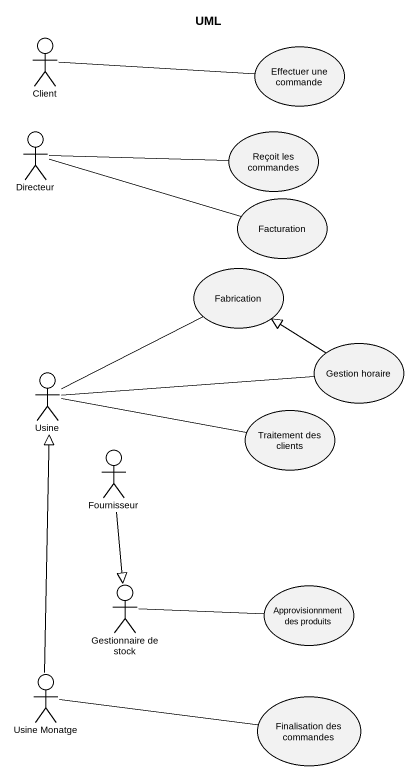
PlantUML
@startuml
title UML
actor Client
usecase "Effectuer une commande" as Effectuer_une_commande
actor Directeur
usecase "Reçoit les commandes" as Reçoit_les_commandes
usecase Facturation
usecase Fabrication
actor Usine
usecase "Gestion horaire" as Gestion_horaire
usecase "Traitement des clients" as Traitement_des_clients
actor Fournisseur
actor "Gestionnaire de stock" as Gestionnaire_de_stock
usecase "Approvisionnment des produits" as Approvisionnment_des
actor "Usine Monatge" as Usine_Monatge
usecase "Finalisation des commandes" as Finalisation_des_commandes
Client -right- Effectuer_une_commande
Directeur -right- Reçoit_les_commandes
Directeur -right- Facturation
Usine -right- Fabrication
Usine -right- Gestion_horaire
Usine -right- Traitement_des_clients
Gestion_horaire -up-|> Fabrication
Fournisseur --|> Gestionnaire_de_stock
Gestionnaire_de_stock -right- Approvisionnment_des
Usine_Monatge -up-|> Usine
Usine_Monatge -right- Finalisation_des_commandes
@enduml
